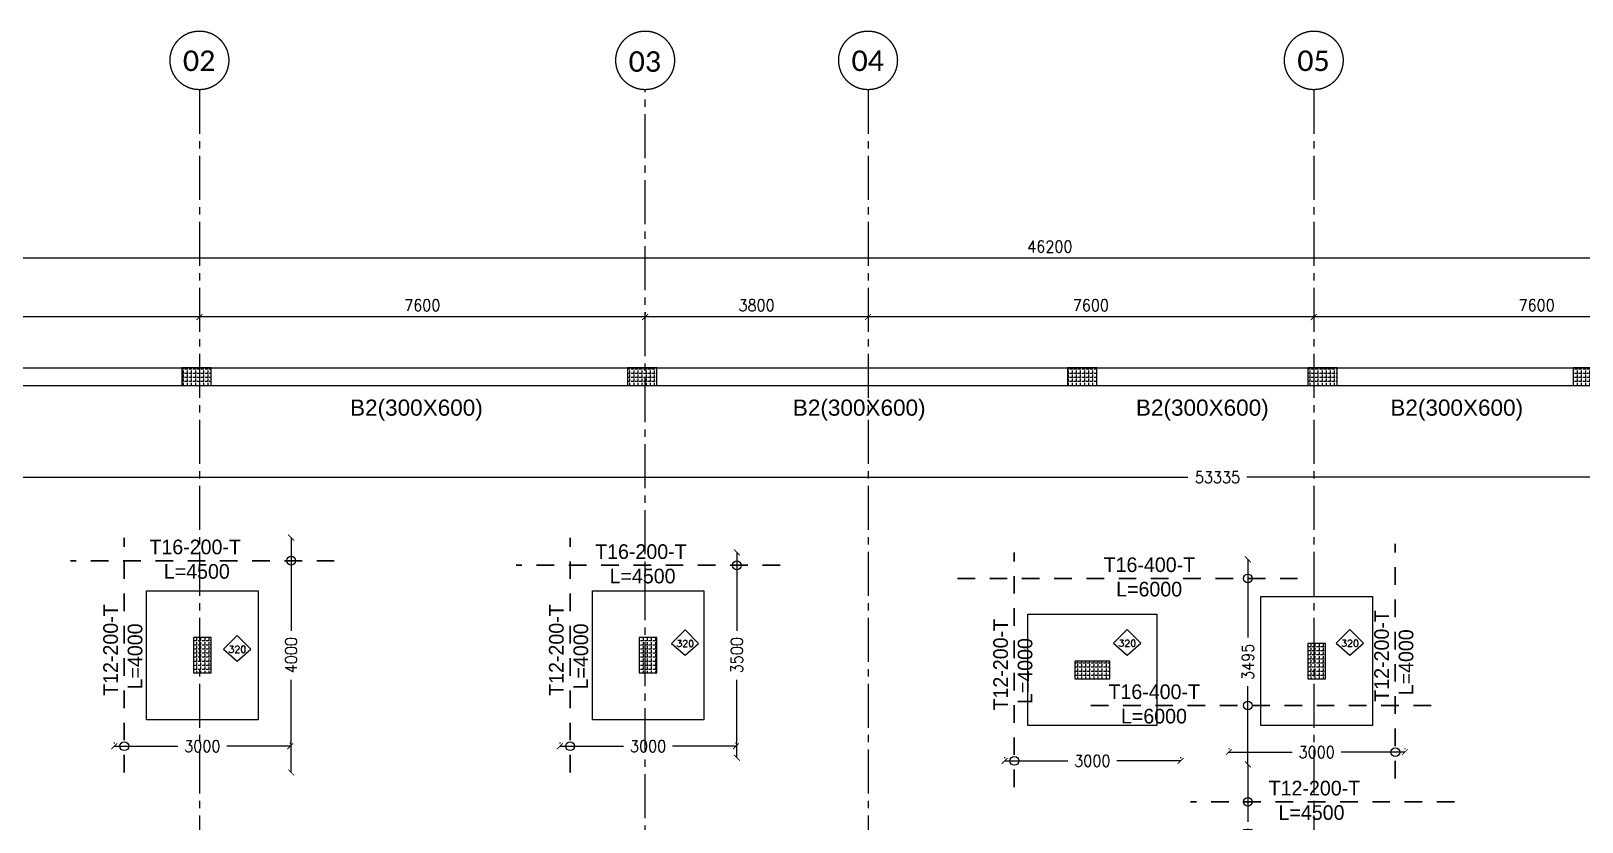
# Model space of a CAD drawing. Header units: millimetres. Extents: x -967280 to 3852, y 2833 to 1955156.
# Drawn here: x -735100 to -708655, y 515295 to 528777 of the extents above; entities that cross this region are included whole.
import ezdxf
from ezdxf.enums import TextEntityAlignment as Align

# ---------------------------------------------------------------- set-up
doc = ezdxf.new("R2010")
doc.units = ezdxf.units.MM
doc.header["$LTSCALE"] = 1000
doc.header["$PDMODE"] = 35
doc.header["$PDSIZE"] = 25
for name, pattern in [('$0$DASHED2', [0.375, 0.25, -0.125]), ('B05-FIRST FLOOR PLAN$0$DLINE', [0.55, 0.3, -0.25]), ('Columns_Structural070816$0$CENTER2', [1.125, 0.75, -0.125, 0.125, -0.125]), ('HRZN_Line-Ptrn-Sold', [9144001.0, 9144000.0, -1])]:
    doc.linetypes.add(name, pattern=pattern)
for name, color, linetype in [('_N-DIM 3', 7, 'Continuous'), ('B05-FIRST FLOOR PLAN$0$STR_ROOF RFT$0$S-SYMB', 30, 'Continuous'), ('S - col hach', 1, 'Continuous'), ('S -Beams', 2, 'Continuous'), ('S-TEXT', 2, 'Continuous'), ('SLAB', 210, 'Continuous')]:
    doc.layers.add(name, color=color, linetype=linetype)
for name, color, linetype, lineweight in [('A-AX-ATT-100', 7, 'HRZN_Line-Ptrn-Sold', 18), ('S - column', 6, 'Continuous', 60), ('ST-000-AXIS', 9, 'Columns_Structural070816$0$CENTER2', 9), ('ST-203-SLAB-TXT', 7, 'Continuous', 30), ('ST-206-SLAB-DIM', 1, 'Continuous', 20), ('ST-RFT-BOT', 2, '$0$DASHED2', 30), ('ST-RFT-TOP', 5, '$0$DASHED2', 30)]:
    doc.layers.add(name, color=color, linetype=linetype, lineweight=lineweight)
doc.styles.add('B05-FIRST FLOOR PLAN$0$XS-Roof RFT$0$T25-100', font='STENCIL.shx', dxfattribs={"height": 250})
doc.styles.add('Calibri_2', font='calibri.ttf', dxfattribs={"height": 300})
doc.styles.add('ROMANC', font='romanc.shx')
doc.styles.add('TUNELNO', font='romans.shx', dxfattribs={"width": 0.9})
doc.styles.add('XREF-ST-FRAMING 1ST FLOOR$0$STRECTURAL', font='arial.ttf')
doc.dimstyles.new('Copy(2) of DSEC', dxfattribs={"dimtxt": 200, "dimasz": 100, "dimexe": 50, "dimexo": 80, "dimgap": 100, "dimtad": 1, "dimdec": 0, "dimrnd": 5, "dimzin": 0, "dimdsep": 46, "dimtxsty": 'TUNELNO', "dimblk": 'ARCHTICK', "dimcen": 0.09, "dimclrd": 1, "dimclre": 1, "dimclrt": 3, "dimadec": 0, "dimazin": 0, "dimtfac": 0.78125, "dimtdec": 0, "dimtix": 1, "dimtmove": 2, "dimatfit": 3, "dimldrblk": 'ARCHTICK', "dimfxl": 1, "dimtolj": 1, "dimtzin": 0, "dimarcsym": 0})
pattern_1 = [(90, (-416898.87, -510439.72), (-69.85, 4e-15), [50.8, -19.05]), (180, (-416898.87, -510439.72), (-9e-15, -69.85), [50.8, -19.05])]
pattern_2 = [(90, (-416898.87, -510539.72), (-69.85, 4e-15), [50.8, -19.05]), (180, (-416898.87, -510539.72), (-9e-15, -69.85), [50.8, -19.05])]
pattern_3 = [(90, (613578.686, -423037.37), (-69.85, 4e-15), [50.8, -19.05]), (180, (613578.686, -423037.37), (-9e-15, -69.85), [50.8, -19.05])]

# ---------------------------------------------------------------- blocks, each defined once
blk = doc.blocks.new('_ArchTick')
at = {"color": 0, "linetype": 'ByBlock', "const_width": 0.15}
blk.add_lwpolyline([(-0.5, -0.5), (0.5, 0.5)], dxfattribs=at)
blk = doc.blocks.new('*D1016')
at = {"layer": 'Defpoints', "color": 0, "transparency": 16777216}
for p in [(-746629, 521171), (-746629, 521141), (-693294, 521141)]:
    blk.add_point(p, dxfattribs=at)
at = {"layer": 'ST-206-SLAB-DIM', "color": 1, "lineweight": -2, "transparency": 16777216}
for p, q in [((-746629, 521171), (-715373, 521171)), ((-693294, 521171), (-714367, 521171))]:
    blk.add_line(p, q, dxfattribs=at)
at = {"layer": 'ST-206-SLAB-DIM', "color": 1, "lineweight": -2, "transparency": 16777216, "xscale": 100, "yscale": 100, "zscale": 100, "rotation": 180}
blk.add_blockref('_ArchTick', (-746629, 521171), dxfattribs=at)
at = {"layer": 'ST-206-SLAB-DIM', "color": 1, "lineweight": -2, "transparency": 16777216, "xscale": 100, "yscale": 100, "zscale": 100}
blk.add_blockref('_ArchTick', (-693294, 521171), dxfattribs=at)
at = {"layer": 'ST-206-SLAB-DIM', "color": 3, "transparency": 16777216, "insert": (-714870, 521171), "char_height": 200, "attachment_point": 5, "style": 'TUNELNO'}
blk.add_mtext('\\A1;53335', dxfattribs=at)
blk = doc.blocks.new('A$C46269fcd new')
at = {"layer": 'S - col hach', "true_color": 0xcd6928}
h = blk.add_hatch(dxfattribs=at)
h.set_pattern_fill('ANGLE', color=32, scale=10, angle=90)
h.set_pattern_definition(pattern_1)
h.paths.add_polyline_path([(8800, 31200), (8500, 31200), (8500, 30600), (8800, 30600)])
h = blk.add_hatch(dxfattribs=at)
h.set_pattern_fill('ANGLE', color=32, scale=10, angle=90)
h.set_pattern_definition(pattern_1)
h.paths.add_polyline_path([(16400, 31200), (16100, 31200), (16100, 30600), (16400, 30600)])
h = blk.add_hatch(dxfattribs=at)
h.set_pattern_fill('ANGLE', color=32, scale=10, angle=90)
h.set_pattern_definition(pattern_2)
h.paths.add_polyline_path([(27800, 31100), (27500, 31100), (27500, 30500), (27800, 30500)])
h = blk.add_hatch(dxfattribs=at)
h.set_pattern_fill('ANGLE', color=32, scale=10, angle=90)
h.set_pattern_definition(pattern_2)
h.paths.add_polyline_path([(23525, 30800), (23525, 30500), (24125, 30500), (24125, 30800)])
at = {"layer": 'S - column', "lineweight": 15}
for points in [[(8800, 31200), (8500, 31200), (8500, 30600), (8800, 30600)], [(16400, 31200), (16100, 31200), (16100, 30600), (16400, 30600)], [(27800, 31100), (27500, 31100), (27500, 30500), (27800, 30500)], [(23525, 30800), (23525, 30500), (24125, 30500), (24125, 30800)]]:
    blk.add_lwpolyline(points, close=True, dxfattribs=at)
blk = doc.blocks.new('str col s')
at = {"layer": 'S - col hach', "true_color": 0xcd6928}
h = blk.add_hatch(dxfattribs=at)
h.set_pattern_fill('ANGLE', color=32, scale=10, angle=90)
h.set_pattern_definition(pattern_3)
h.paths.add_polyline_path([(-18450, -300), (-18450, 0), (-18950, 0), (-18950, -300)])
h = blk.add_hatch(dxfattribs=at)
h.set_pattern_fill('ANGLE', color=32, scale=10, angle=90)
h.set_pattern_definition(pattern_3)
h.paths.add_polyline_path([(-3850, 0), (-3850, -300), (-3350, -300), (-3350, 0)])
h = blk.add_hatch(dxfattribs=at)
h.set_pattern_fill('ANGLE', color=32, scale=10, angle=90)
h.set_pattern_definition([(90, (613528.686, -423037.37), (-69.85, 4e-15), [50.8, -19.05]), (180, (613528.686, -423037.37), (-9e-15, -69.85), [50.8, -19.05])])
h.paths.add_polyline_path([(5275, -300), (5275, 0), (4775, 0), (4775, -300)])
h = blk.add_hatch(dxfattribs=at)
h.set_pattern_fill('ANGLE', color=32, scale=10, angle=90)
h.set_pattern_definition(pattern_3)
h.paths.add_polyline_path([(-10850, -300), (-10850, 0), (-11350, 0), (-11350, -300)])
h = blk.add_hatch(dxfattribs=at)
h.set_pattern_fill('ANGLE', color=32, scale=10, angle=90)
h.set_pattern_definition(pattern_3)
h.paths.add_polyline_path([(750, 0), (250, 0), (250, -300), (750, -300)])
at = {"layer": 'S - column', "lineweight": 15}
for points in [[(-18450, 0), (-18950, 0), (-18950, -300), (-18450, -300)], [(-3350, 0), (-3850, 0), (-3850, -300), (-3350, -300)], [(5275, 0), (4775, 0), (4775, -300), (5275, -300)], [(-10850, 0), (-11350, 0), (-11350, -300), (-10850, -300)], [(750, 0), (250, 0), (250, -300), (750, -300)]]:
    blk.add_lwpolyline(points, close=True, dxfattribs=at)
blk = doc.blocks.new('*D1135')
at = {"layer": 'Defpoints', "color": 0, "transparency": 16777216}
for p in [(-714677, 516469), (-711676, 516485), (-711676, 516469)]:
    blk.add_point(p, dxfattribs=at)
at = {"layer": 'ST-206-SLAB-DIM', "color": 1, "lineweight": -2, "transparency": 16777216}
for p, q in [((-714677, 516549), (-714677, 516535)), ((-714677, 516485), (-713596, 516485)), ((-711676, 516485), (-712762, 516485)), ((-711676, 516549), (-711676, 516535))]:
    blk.add_line(p, q, dxfattribs=at)
at = {"layer": 'ST-206-SLAB-DIM', "color": 1, "lineweight": -2, "transparency": 16777216, "xscale": 100, "yscale": 100, "zscale": 100, "rotation": 180}
blk.add_blockref('_ArchTick', (-714677, 516485), dxfattribs=at)
at = {"layer": 'ST-206-SLAB-DIM', "color": 1, "lineweight": -2, "transparency": 16777216, "xscale": 100, "yscale": 100, "zscale": 100}
blk.add_blockref('_ArchTick', (-711676, 516485), dxfattribs=at)
at = {"layer": 'ST-206-SLAB-DIM', "color": 3, "transparency": 16777216, "insert": (-713179, 516485), "char_height": 200, "attachment_point": 5, "style": 'TUNELNO'}
blk.add_mtext('\\A1;3000', dxfattribs=at)
blk = doc.blocks.new('*D1136')
at = {"layer": 'Defpoints', "color": 0, "transparency": 16777216}
for p in [(-718502, 516319), (-715501, 516335), (-715501, 516319)]:
    blk.add_point(p, dxfattribs=at)
at = {"layer": 'ST-206-SLAB-DIM', "color": 1, "lineweight": -2, "transparency": 16777216}
for p, q in [((-718502, 516399), (-718502, 516385)), ((-718502, 516335), (-717421, 516335)), ((-715501, 516335), (-716587, 516335)), ((-715501, 516399), (-715501, 516385))]:
    blk.add_line(p, q, dxfattribs=at)
at = {"layer": 'ST-206-SLAB-DIM', "color": 1, "lineweight": -2, "transparency": 16777216, "xscale": 100, "yscale": 100, "zscale": 100, "rotation": 180}
blk.add_blockref('_ArchTick', (-718502, 516335), dxfattribs=at)
at = {"layer": 'ST-206-SLAB-DIM', "color": 1, "lineweight": -2, "transparency": 16777216, "xscale": 100, "yscale": 100, "zscale": 100}
blk.add_blockref('_ArchTick', (-715501, 516335), dxfattribs=at)
at = {"layer": 'ST-206-SLAB-DIM', "color": 3, "transparency": 16777216, "insert": (-717004, 516335), "char_height": 200, "attachment_point": 5, "style": 'TUNELNO'}
blk.add_mtext('\\A1;3000', dxfattribs=at)
blk = doc.blocks.new('*D1137')
at = {"layer": 'Defpoints', "color": 0, "transparency": 16777216}
for p in [(-723035, 519890), (-723065, 516389), (-723035, 516389)]:
    blk.add_point(p, dxfattribs=at)
at = {"layer": 'ST-206-SLAB-DIM', "color": 1, "lineweight": -2, "transparency": 16777216}
for p, q in [((-723065, 519890), (-723065, 518555)), ((-723065, 516389), (-723065, 517720))]:
    blk.add_line(p, q, dxfattribs=at)
at = {"layer": 'ST-206-SLAB-DIM', "color": 1, "lineweight": -2, "transparency": 16777216, "xscale": 100, "yscale": 100, "zscale": 100}
for p, rotation in [((-723065, 519890), 90), ((-723065, 516389), 270)]:
    blk.add_blockref('_ArchTick', p, dxfattribs=dict(at, rotation=rotation))
at = {"layer": 'ST-206-SLAB-DIM', "color": 3, "transparency": 16777216, "insert": (-723065, 518137), "char_height": 200, "attachment_point": 5, "rotation": 90, "style": 'TUNELNO'}
blk.add_mtext('\\A1;3500', dxfattribs=at)
blk = doc.blocks.new('*D1138')
at = {"layer": 'Defpoints', "color": 0, "transparency": 16777216}
for p in [(-726082, 516569), (-723081, 516585), (-723081, 516569)]:
    blk.add_point(p, dxfattribs=at)
at = {"layer": 'ST-206-SLAB-DIM', "color": 1, "lineweight": -2, "transparency": 16777216}
for p, q in [((-726082, 516649), (-726082, 516635)), ((-726082, 516585), (-724996, 516585)), ((-723081, 516585), (-724162, 516585)), ((-723081, 516649), (-723081, 516635))]:
    blk.add_line(p, q, dxfattribs=at)
at = {"layer": 'ST-206-SLAB-DIM', "color": 1, "lineweight": -2, "transparency": 16777216, "xscale": 100, "yscale": 100, "zscale": 100, "rotation": 180}
blk.add_blockref('_ArchTick', (-726082, 516585), dxfattribs=at)
at = {"layer": 'ST-206-SLAB-DIM', "color": 1, "lineweight": -2, "transparency": 16777216, "xscale": 100, "yscale": 100, "zscale": 100}
blk.add_blockref('_ArchTick', (-723081, 516585), dxfattribs=at)
at = {"layer": 'ST-206-SLAB-DIM', "color": 3, "transparency": 16777216, "insert": (-724579, 516585), "char_height": 200, "attachment_point": 5, "style": 'TUNELNO'}
blk.add_mtext('\\A1;3000', dxfattribs=at)
blk = doc.blocks.new('*D1139')
at = {"layer": 'Defpoints', "color": 0, "transparency": 16777216}
for p in [(-730635, 520140), (-730665, 516139), (-730635, 516139)]:
    blk.add_point(p, dxfattribs=at)
at = {"layer": 'ST-206-SLAB-DIM', "color": 1, "lineweight": -2, "transparency": 16777216}
for p, q in [((-730665, 520140), (-730665, 518555)), ((-730665, 516139), (-730665, 517720))]:
    blk.add_line(p, q, dxfattribs=at)
at = {"layer": 'ST-206-SLAB-DIM', "color": 1, "lineweight": -2, "transparency": 16777216, "xscale": 100, "yscale": 100, "zscale": 100}
for p, rotation in [((-730665, 520140), 90), ((-730665, 516139), 270)]:
    blk.add_blockref('_ArchTick', p, dxfattribs=dict(at, rotation=rotation))
at = {"layer": 'ST-206-SLAB-DIM', "color": 3, "transparency": 16777216, "insert": (-730665, 518137), "char_height": 200, "attachment_point": 5, "rotation": 90, "style": 'TUNELNO'}
blk.add_mtext('\\A1;4000', dxfattribs=at)
blk = doc.blocks.new('*D1140')
at = {"layer": 'Defpoints', "color": 0, "transparency": 16777216}
for p in [(-733682, 516569), (-730681, 516585), (-730681, 516569)]:
    blk.add_point(p, dxfattribs=at)
at = {"layer": 'ST-206-SLAB-DIM', "color": 1, "lineweight": -2, "transparency": 16777216}
for p, q in [((-733682, 516649), (-733682, 516635)), ((-733682, 516585), (-732596, 516585)), ((-730681, 516585), (-731762, 516585)), ((-730681, 516649), (-730681, 516635))]:
    blk.add_line(p, q, dxfattribs=at)
at = {"layer": 'ST-206-SLAB-DIM', "color": 1, "lineweight": -2, "transparency": 16777216, "xscale": 100, "yscale": 100, "zscale": 100, "rotation": 180}
blk.add_blockref('_ArchTick', (-733682, 516585), dxfattribs=at)
at = {"layer": 'ST-206-SLAB-DIM', "color": 1, "lineweight": -2, "transparency": 16777216, "xscale": 100, "yscale": 100, "zscale": 100}
blk.add_blockref('_ArchTick', (-730681, 516585), dxfattribs=at)
at = {"layer": 'ST-206-SLAB-DIM', "color": 3, "transparency": 16777216, "insert": (-732179, 516585), "char_height": 200, "attachment_point": 5, "style": 'TUNELNO'}
blk.add_mtext('\\A1;3000', dxfattribs=at)
blk = doc.blocks.new('*D1097')
at = {"layer": 'Defpoints', "color": 0, "transparency": 16777216}
for p in [(-714322, 519772), (-714352, 516277), (-714322, 516277)]:
    blk.add_point(p, dxfattribs=at)
at = {"layer": 'ST-206-SLAB-DIM', "color": 1, "lineweight": -2, "transparency": 16777216}
for p, q in [((-714352, 519772), (-714352, 518442)), ((-714352, 516277), (-714352, 517607))]:
    blk.add_line(p, q, dxfattribs=at)
at = {"layer": 'ST-206-SLAB-DIM', "color": 1, "lineweight": -2, "transparency": 16777216, "xscale": 100, "yscale": 100, "zscale": 100}
for p, rotation in [((-714352, 519772), 90), ((-714352, 516277), 270)]:
    blk.add_blockref('_ArchTick', p, dxfattribs=dict(at, rotation=rotation))
at = {"layer": 'ST-206-SLAB-DIM', "color": 3, "transparency": 16777216, "insert": (-714352, 518024), "char_height": 200, "attachment_point": 5, "rotation": 90, "style": 'TUNELNO'}
blk.add_mtext('\\A1;3495', dxfattribs=at)
blk = doc.blocks.new('*D1102')
at = {"layer": 'Defpoints', "color": 0, "transparency": 16777216}
for p in [(-714322, 516277), (-714352, 513485), (-714322, 513485)]:
    blk.add_point(p, dxfattribs=at)
at = {"layer": 'ST-206-SLAB-DIM', "color": 1, "lineweight": -2, "transparency": 16777216}
for p, q in [((-714352, 516277), (-714352, 515298)), ((-714352, 513485), (-714352, 514464))]:
    blk.add_line(p, q, dxfattribs=at)
at = {"layer": 'ST-206-SLAB-DIM', "color": 1, "lineweight": -2, "transparency": 16777216, "xscale": 100, "yscale": 100, "zscale": 100}
for p, rotation in [((-714352, 516277), 90), ((-714352, 513485), 270)]:
    blk.add_blockref('_ArchTick', p, dxfattribs=dict(at, rotation=rotation))
at = {"layer": 'ST-206-SLAB-DIM', "color": 3, "transparency": 16777216, "insert": (-714352, 514881), "char_height": 200, "attachment_point": 5, "rotation": 90, "style": 'TUNELNO'}
blk.add_mtext('\\A1;2790', dxfattribs=at)
blk = doc.blocks.new('*D1491')
at = {"layer": '_N-DIM 3', "color": 1, "linetype": 'Continuous', "lineweight": -2, "ltscale": 30, "transparency": 16777216}
for p, q in [((544499, 747185), (544499, 747155)), ((552099, 747105), (544499, 747105)), ((552099, 747185), (552099, 747155))]:
    blk.add_line(p, q, dxfattribs=at)
at = {"layer": 'Defpoints', "color": 0, "linetype": 'Continuous', "ltscale": 30, "transparency": 16777216}
for p in [(544499, 747105), (544499, 747105), (552099, 747105)]:
    blk.add_point(p, dxfattribs=at)
at = {"layer": '_N-DIM 3', "color": 1, "linetype": 'Continuous', "lineweight": -2, "ltscale": 30, "transparency": 16777216, "xscale": 100, "yscale": 100, "zscale": 100, "rotation": 180}
blk.add_blockref('_ArchTick', (544499, 747105), dxfattribs=at)
at = {"layer": '_N-DIM 3', "color": 1, "linetype": 'Continuous', "lineweight": -2, "ltscale": 30, "transparency": 16777216, "xscale": 100, "yscale": 100, "zscale": 100}
blk.add_blockref('_ArchTick', (552099, 747105), dxfattribs=at)
at = {"layer": '_N-DIM 3', "color": 3, "linetype": 'Continuous', "ltscale": 30, "transparency": 16777216, "insert": (548299, 747305), "char_height": 200, "attachment_point": 5, "style": 'TUNELNO'}
blk.add_mtext('\\A1;7600', dxfattribs=at)
blk = doc.blocks.new('*D1492')
at = {"layer": '_N-DIM 3', "color": 1, "linetype": 'Continuous', "lineweight": -2, "ltscale": 30, "transparency": 16777216}
for p, q in [((536899, 747185), (536899, 747155)), ((544499, 747105), (536899, 747105)), ((544499, 747185), (544499, 747155))]:
    blk.add_line(p, q, dxfattribs=at)
at = {"layer": 'Defpoints', "color": 0, "linetype": 'Continuous', "ltscale": 30, "transparency": 16777216}
for p in [(536899, 747105), (536899, 747105), (544499, 747105)]:
    blk.add_point(p, dxfattribs=at)
at = {"layer": '_N-DIM 3', "color": 1, "linetype": 'Continuous', "lineweight": -2, "ltscale": 30, "transparency": 16777216, "xscale": 100, "yscale": 100, "zscale": 100, "rotation": 180}
blk.add_blockref('_ArchTick', (536899, 747105), dxfattribs=at)
at = {"layer": '_N-DIM 3', "color": 1, "linetype": 'Continuous', "lineweight": -2, "ltscale": 30, "transparency": 16777216, "xscale": 100, "yscale": 100, "zscale": 100}
blk.add_blockref('_ArchTick', (544499, 747105), dxfattribs=at)
at = {"layer": '_N-DIM 3', "color": 3, "linetype": 'Continuous', "ltscale": 30, "transparency": 16777216, "insert": (540699, 747305), "char_height": 200, "attachment_point": 5, "style": 'TUNELNO'}
blk.add_mtext('\\A1;7600', dxfattribs=at)
blk = doc.blocks.new('*D1493')
at = {"layer": '_N-DIM 3', "color": 1, "linetype": 'Continuous', "lineweight": -2, "ltscale": 30, "transparency": 16777216}
for p, q in [((533099, 747185), (533099, 747155)), ((536899, 747105), (533099, 747105)), ((536899, 747185), (536899, 747155))]:
    blk.add_line(p, q, dxfattribs=at)
at = {"layer": 'Defpoints', "color": 0, "linetype": 'Continuous', "ltscale": 30, "transparency": 16777216}
for p in [(533099, 747105), (533099, 747105), (536899, 747105)]:
    blk.add_point(p, dxfattribs=at)
at = {"layer": '_N-DIM 3', "color": 1, "linetype": 'Continuous', "lineweight": -2, "ltscale": 30, "transparency": 16777216, "xscale": 100, "yscale": 100, "zscale": 100, "rotation": 180}
blk.add_blockref('_ArchTick', (533099, 747105), dxfattribs=at)
at = {"layer": '_N-DIM 3', "color": 1, "linetype": 'Continuous', "lineweight": -2, "ltscale": 30, "transparency": 16777216, "xscale": 100, "yscale": 100, "zscale": 100}
blk.add_blockref('_ArchTick', (536899, 747105), dxfattribs=at)
at = {"layer": '_N-DIM 3', "color": 3, "linetype": 'Continuous', "ltscale": 30, "transparency": 16777216, "insert": (534999, 747305), "char_height": 200, "attachment_point": 5, "style": 'TUNELNO'}
blk.add_mtext('\\A1;3800', dxfattribs=at)
blk = doc.blocks.new('*D1494')
at = {"layer": '_N-DIM 3', "color": 1, "linetype": 'Continuous', "lineweight": -2, "ltscale": 30, "transparency": 16777216}
for p, q in [((525499, 747185), (525499, 747155)), ((533099, 747105), (525499, 747105)), ((533099, 747185), (533099, 747155))]:
    blk.add_line(p, q, dxfattribs=at)
at = {"layer": 'Defpoints', "color": 0, "linetype": 'Continuous', "ltscale": 30, "transparency": 16777216}
for p in [(525499, 747105), (525499, 747105), (533099, 747105)]:
    blk.add_point(p, dxfattribs=at)
at = {"layer": '_N-DIM 3', "color": 1, "linetype": 'Continuous', "lineweight": -2, "ltscale": 30, "transparency": 16777216, "xscale": 100, "yscale": 100, "zscale": 100, "rotation": 180}
blk.add_blockref('_ArchTick', (525499, 747105), dxfattribs=at)
at = {"layer": '_N-DIM 3', "color": 1, "linetype": 'Continuous', "lineweight": -2, "ltscale": 30, "transparency": 16777216, "xscale": 100, "yscale": 100, "zscale": 100}
blk.add_blockref('_ArchTick', (533099, 747105), dxfattribs=at)
at = {"layer": '_N-DIM 3', "color": 3, "linetype": 'Continuous', "ltscale": 30, "transparency": 16777216, "insert": (529299, 747305), "char_height": 200, "attachment_point": 5, "style": 'TUNELNO'}
blk.add_mtext('\\A1;7600', dxfattribs=at)
blk = doc.blocks.new('*D1495')
at = {"layer": '_N-DIM 3', "color": 1, "linetype": 'Continuous', "lineweight": -2, "ltscale": 30, "transparency": 16777216}
for p, q in [((516899, 747185), (516899, 747155)), ((525499, 747105), (516899, 747105)), ((525499, 747185), (525499, 747155))]:
    blk.add_line(p, q, dxfattribs=at)
at = {"layer": 'Defpoints', "color": 0, "linetype": 'Continuous', "ltscale": 30, "transparency": 16777216}
for p in [(516899, 747105), (516899, 747105), (525499, 747105)]:
    blk.add_point(p, dxfattribs=at)
at = {"layer": '_N-DIM 3', "color": 1, "linetype": 'Continuous', "lineweight": -2, "ltscale": 30, "transparency": 16777216, "xscale": 100, "yscale": 100, "zscale": 100, "rotation": 180}
blk.add_blockref('_ArchTick', (516899, 747105), dxfattribs=at)
at = {"layer": '_N-DIM 3', "color": 1, "linetype": 'Continuous', "lineweight": -2, "ltscale": 30, "transparency": 16777216, "xscale": 100, "yscale": 100, "zscale": 100}
blk.add_blockref('_ArchTick', (525499, 747105), dxfattribs=at)
at = {"layer": '_N-DIM 3', "color": 3, "linetype": 'Continuous', "ltscale": 30, "transparency": 16777216, "insert": (521199, 747305), "char_height": 200, "attachment_point": 5, "style": 'TUNELNO'}
blk.add_mtext('\\A1;8600', dxfattribs=at)
blk = doc.blocks.new('*D1496')
at = {"layer": '_N-DIM 3', "color": 1, "linetype": 'Continuous', "lineweight": -2, "ltscale": 30, "transparency": 16777216}
for p, q in [((516899, 748185), (516899, 748155)), ((563099, 748185), (563099, 748155)), ((563099, 748105), (516899, 748105))]:
    blk.add_line(p, q, dxfattribs=at)
at = {"layer": 'Defpoints', "color": 0, "linetype": 'Continuous', "ltscale": 30, "transparency": 16777216}
for p in [(516899, 748105), (516899, 748105), (563099, 748105)]:
    blk.add_point(p, dxfattribs=at)
at = {"layer": '_N-DIM 3', "color": 1, "linetype": 'Continuous', "lineweight": -2, "ltscale": 30, "transparency": 16777216, "xscale": 100, "yscale": 100, "zscale": 100, "rotation": 180}
blk.add_blockref('_ArchTick', (516899, 748105), dxfattribs=at)
at = {"layer": '_N-DIM 3', "color": 1, "linetype": 'Continuous', "lineweight": -2, "ltscale": 30, "transparency": 16777216, "xscale": 100, "yscale": 100, "zscale": 100}
blk.add_blockref('_ArchTick', (563099, 748105), dxfattribs=at)
at = {"layer": '_N-DIM 3', "color": 3, "linetype": 'Continuous', "ltscale": 30, "transparency": 16777216, "insert": (539999, 748305), "char_height": 200, "attachment_point": 5, "style": 'TUNELNO'}
blk.add_mtext('\\A1;46200', dxfattribs=at)
blk = doc.blocks.new('Grid - HRZN_G-Datm-Grid-Head-1554275-FIRST FLOOR FFL_1_')
at = {"layer": 'A-AX-ATT-100'}
blk.add_circle((0, 0), 5, dxfattribs=at)
blk = doc.blocks.new('AXES-00')
at = {"layer": 'ST-000-AXIS'}
for p, q in [((525498.9, 750979.6), (525498.9, 695813.8)), ((533098.9, 695813.8), (533098.9, 750979.6)), ((536898.9, 750979.6), (536898.9, 695813.8)), ((544498.9, 750979.6), (544498.9, 695813.8))]:
    blk.add_line(p, q, dxfattribs=at)
at = {"layer": 'A-AX-ATT-100', "xscale": 99.99999999999993, "yscale": 99.99999999999993, "zscale": 99.99999999999993, "rotation": 180}
for p in [(525498.9, 751479.6), (536898.9, 751479.6), (544498.9, 751479.6)]:
    blk.add_blockref('Grid - HRZN_G-Datm-Grid-Head-1554275-FIRST FLOOR FFL_1_', p, dxfattribs=at)
at = {"layer": 'A-AX-ATT-100', "xscale": 99.99999999999993, "yscale": 99.99999999999993, "zscale": 99.99999999999993}
blk.add_blockref('Grid - HRZN_G-Datm-Grid-Head-1554275-FIRST FLOOR FFL_1_', (533098.9, 751479.6), dxfattribs=at)
at = {"layer": 'A-AX-ATT-100', "linetype": 'Continuous', "lineweight": 13, "char_height": 350, "width": 673.417, "attachment_point": 1, "style": 'Calibri_2'}
for s, insert in [('02', (525218, 751647.5)), ('03', (532817.7, 751634.5)), ('04', (536618, 751647.5)), ('05', (544218, 751647.5))]:
    blk.add_mtext(s, dxfattribs=dict(at, insert=insert))
at = {"layer": '_N-DIM 3', "color": 3, "linetype": 'Continuous', "ltscale": 30}
for base, p1, p2, picture, middle in [((516898.9, 748104.7), (563098.9, 748104.7), (516898.9, 748104.7), '*D1496', (539998.9, 748304.7)), ((516898.9, 747104.7), (525498.9, 747104.7), (516898.9, 747104.7), '*D1495', (521198.9, 747304.7)), ((525498.9, 747104.7), (533098.9, 747104.7), (525498.9, 747104.7), '*D1494', (529298.9, 747304.7)), ((533098.9, 747104.7), (536898.9, 747104.7), (533098.9, 747104.7), '*D1493', (534998.9, 747304.7)), ((536898.9, 747104.7), (544498.9, 747104.7), (536898.9, 747104.7), '*D1492', (540698.9, 747304.7)), ((544498.9, 747104.7), (552098.9, 747104.7), (544498.9, 747104.7), '*D1491', (548298.9, 747304.7))]:
    dim = blk.add_linear_dim(base=base, p1=p1, p2=p2, dimstyle='Copy(2) of DSEC', dxfattribs=at)
    dim.commit()
    dim.dimension.update_dxf_attribs({"geometry": picture, "text_midpoint": middle})

msp = doc.modelspace()

# ---------------------------------------------------------------- linework, layer by layer
at = {"layer": 'B05-FIRST FLOOR PLAN$0$STR_ROOF RFT$0$S-SYMB'}
for centre in [(-730664.5, 519748.6), (-723064.5, 519669.5), (-714352.4, 519445.9), (-714352.4, 517281), (-733508.9, 516585.3), (-725908.9, 516585.3), (-711838.2, 516485.3), (-718334.1, 516335.3), (-714352.5, 515637.9)]:
    msp.add_circle(centre, 75, dxfattribs=at)
at = {"layer": 'S -Beams', "ltscale": 30}
for p, q in [((-739828.7, 523037.4), (-732528.7, 523037.4)), ((-732028.7, 523037.4), (-724928.7, 523037.4)), ((-724428.7, 523037.4), (-717428.7, 523037.4)), ((-716928.7, 523037.4), (-713328.7, 523037.4)), ((-712828.7, 523037.4), (-708803.7, 523037.4)), ((-739828.7, 522737.4), (-732528.7, 522737.4)), ((-732028.7, 522737.4), (-724928.7, 522737.4)), ((-724428.7, 522737.4), (-717428.7, 522737.4)), ((-716928.7, 522737.4), (-713328.7, 522737.4)), ((-712828.7, 522737.4), (-708803.7, 522737.4))]:
    msp.add_line(p, q, dxfattribs=at)
at = {"layer": 'S-TEXT', "color": 7, "true_color": 0xffffff}
for points in [[(-716410.9, 518140.8), (-716178.6, 518343), (-716410.9, 518575.3), (-716643.2, 518343)], [(-712613.4, 518140.8), (-712381.2, 518343), (-712613.4, 518575.3), (-712845.7, 518343)], [(-731585.2, 518037), (-731352.9, 518239.3), (-731585.2, 518471.6), (-731817.5, 518239.3)], [(-723948.7, 518136), (-723716.4, 518338.3), (-723948.7, 518570.6), (-724181, 518338.3)]]:
    msp.add_lwpolyline(points, close=True, dxfattribs=at)
at = {"layer": 'SLAB', "color": 2, "linetype": 'Continuous', "ltscale": 30}
for points in [[(-733128.7, 519237.4), (-731228.7, 519237.4), (-731228.7, 517037.4), (-733128.7, 517037.4)], [(-725528.7, 519237.4), (-723628.7, 519237.4), (-723628.7, 517037.4), (-725528.7, 517037.4)], [(-714128.7, 519137.4), (-712228.7, 519137.4), (-712228.7, 516937.4), (-714128.7, 516937.4)], [(-718103.9, 518837.4), (-715903.9, 518837.4), (-715903.9, 516937.4), (-718103.9, 516937.4)]]:
    msp.add_lwpolyline(points, close=True, dxfattribs=at)
at = {"layer": 'ST-RFT-TOP', "linetype": 'B05-FIRST FLOOR PLAN$0$DLINE'}
for p, q in [((-719303.9, 519445.9), (-713303.9, 519445.9)), ((-717028.7, 517281), (-711028.7, 517281))]:
    msp.add_line(p, q, dxfattribs=at)
for points in [[(-733508.9, 516137.4), (-733508.9, 520137.4)], [(-725908.9, 516137.4), (-725908.9, 520137.4)], [(-711838.2, 516037.4), (-711838.2, 520037.4)], [(-729928.7, 519748.6), (-734428.7, 519748.6)], [(-722328.7, 519669.5), (-726828.7, 519669.5)], [(-718334.1, 515887.4), (-718334.1, 519887.4)], [(-710828.8, 515637.9), (-715328.8, 515637.9)]]:
    msp.add_lwpolyline(points, dxfattribs=at)

# ---------------------------------------------------------------- block references
at = {"layer": 'S - column', "color": 7, "true_color": 0xffffff}
msp.add_blockref('A$C46269fcd new', (-740828.7, 487237.4), dxfattribs=at)
at = {"layer": 'S -Beams'}
msp.add_blockref('AXES-00', (-1257727.6, -223202.4), dxfattribs=at)
at = {"layer": 'ST-RFT-BOT', "color": 1, "linetype": 'Continuous'}
msp.add_blockref('str col s', (-713578.7, 523037.4), dxfattribs=at)

# ---------------------------------------------------------------- texts
at = {"layer": 'S-TEXT', "color": 3, "char_height": 117.6, "attachment_point": 1, "style": 'ROMANC'}
for insert in [(-724096.6, 518395.9), (-716558.8, 518400.7), (-712761.3, 518400.7), (-731733.1, 518296.9)]:
    msp.add_mtext_dynamic_manual_height_columns('320', width=355714.721, gutter_width=588, heights=[0], dxfattribs=dict(at, insert=insert))
at = {"layer": 'ST-203-SLAB-TXT', "style": 'XREF-ST-FRAMING 1ST FLOOR$0$STRECTURAL'}
for p in [(-728528.7, 522357.6), (-720978.7, 522357.6), (-715128.7, 522357.6), (-710791.2, 522357.6)]:
    msp.add_text('B2(300X600)', height=275, dxfattribs=at).set_placement(p, align=Align.MIDDLE_CENTER)
at = {"layer": 'ST-203-SLAB-TXT', "style": 'B05-FIRST FLOOR PLAN$0$XS-Roof RFT$0$T25-100'}
for s, p in [('T16-200-T', (-733081.2, 519857.9)), ('T16-200-T', (-725481.2, 519778.7)), ('L=4500', (-732835.4, 519441.2)), ('T16-400-T', (-716811.7, 519555.1)), ('L=4500', (-725235.4, 519362)), ('L=6000', (-716598.1, 519138.5)), ('T16-400-T', (-716729.3, 517390.2)), ('L=6000', (-716515.8, 516973.6)), ('T12-200-T', (-713997.7, 515747.1)), ('L=4500', (-713829.6, 515330.5))]:
    msp.add_text(s, height=250, dxfattribs=at).set_placement(p)
for s, p in [('T12-200-T', (-733618.2, 517444.5)), ('T12-200-T', (-726018.2, 517444.5)), ('T12-200-T', (-711947.4, 517344.5)), ('L=4000', (-733201.5, 517553.9)), ('L=4000', (-725601.5, 517553.9)), ('T12-200-T', (-718443.4, 517194.5)), ('L=4000', (-718026.7, 517303.9)), ('L=4000', (-711530.8, 517453.9))]:
    msp.add_text(s, height=250, rotation=90, dxfattribs=at).set_placement(p)

# ---------------------------------------------------------------- dimensions: what is measured, and where the dimension line sits
at = {"layer": 'ST-206-SLAB-DIM'}
for base, p1, p2, angle, picture, middle in [((-746628.7, 521170.8), (-693293.7, 521140.8), (-746628.7, 521140.8), 180, '*D1016', (-714870.1, 521170.8)), ((-730664.6, 516139.4), (-730634.6, 520140.3), (-730634.6, 516139.4), 270, '*D1139', (-730664.6, 518137.4)), ((-723064.6, 516389.4), (-723034.6, 519890.3), (-723034.6, 516389.4), 270, '*D1137', (-723064.6, 518137.4)), ((-714352.5, 516276.5), (-714322.5, 519772.4), (-714322.5, 516276.5), 270, '*D1097', (-714352.5, 518024.5)), ((-730680.7, 516585.3), (-733681.6, 516569.1), (-730680.7, 516569.1), 0, '*D1140', (-732178.7, 516585.3)), ((-723080.7, 516585.3), (-726081.6, 516569.1), (-723080.7, 516569.1), 0, '*D1138', (-724578.7, 516585.3)), ((-715501, 516335.3), (-718501.9, 516319.1), (-715501, 516319.1), 0, '*D1136', (-717003.9, 516335.3)), ((-711675.7, 516485.3), (-714676.6, 516469.1), (-711675.7, 516469.1), 0, '*D1135', (-713178.7, 516485.3)), ((-714352.5, 513485.3), (-714322.5, 516276.5), (-714322.5, 513485.3), 270, '*D1102', (-714352.5, 514880.9))]:
    dim = msp.add_linear_dim(base=base, p1=p1, p2=p2, angle=angle, dimstyle='Copy(2) of DSEC', dxfattribs=at)
    dim.commit()
    dim.dimension.update_dxf_attribs({"geometry": picture, "text_midpoint": middle, "dimtype": 161})

doc.saveas('drawing.dxf')
